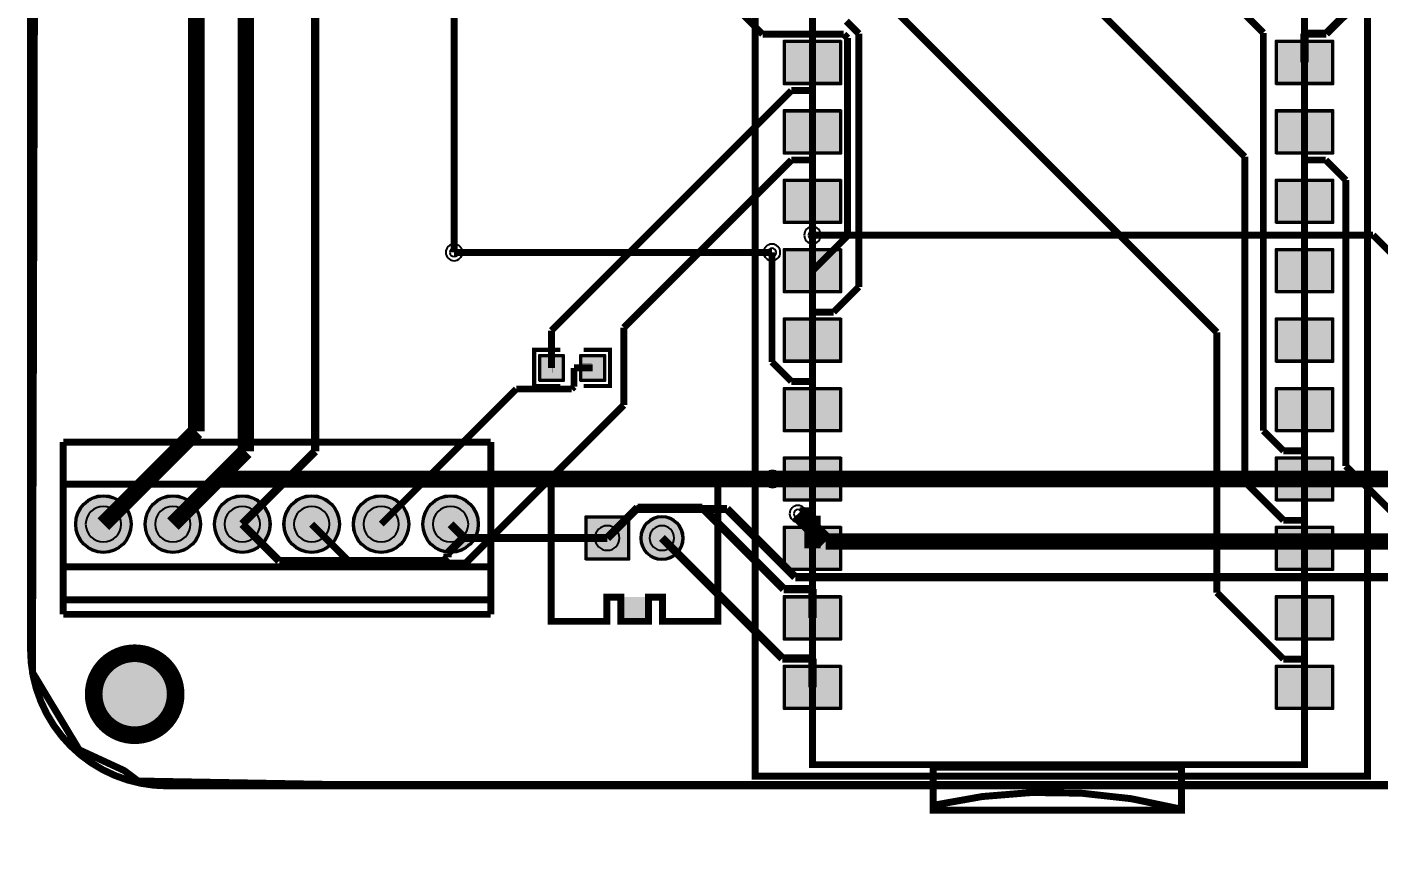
# Model space of a CAD drawing. Header units: millimetres. Extents: x 0 to 83, y -102 to 0.
# Drawn here: x -0.13 to 49.33, y -102.27 to -72.24 of the extents above; entities that cross this region are included whole.
import ezdxf

# ---------------------------------------------------------------- set-up
doc = ezdxf.new("R2010")
doc.units = ezdxf.units.MM
doc.header["$MEASUREMENT"] = 0
for name, color, linetype, true_color in [('Board-Outline-Layer', 7, 'Continuous', 0xff00ff), ('Bottom-Layer', 7, 'Continuous', 0x0000ff), ('Bottom-Paste-Mask-Layer', 7, 'Continuous', 0x800000), ('Bottom-Solder-Mask-Layer', 7, 'Continuous', 0xaa00ff), ('Document-Layer', 7, 'Continuous', 0x6464ff), ('Hole-Layer', 7, 'Continuous', 0x222222), ('Multi-Layer', 7, 'Continuous', 0xc0c0c0), ('Top-Layer', 7, 'Continuous', 0xff0000), ('Top-Paste-Mask-Layer', 7, 'Continuous', 0x808080), ('Top-Silkscreen-Layer', 7, 'Continuous', 0xffcc00), ('Top-Solder-Mask-Layer', 7, 'Continuous', 0x800080)]:
    doc.layers.add(name, color=color, linetype=linetype, true_color=true_color)

msp = doc.modelspace()

# ---------------------------------------------------------------- hatches: boundary and pattern name
at = {"layer": 'Bottom-Layer'}
for points in [[(1.667, -90.424, 1), (3.667, -90.424, 1)], [(4.207, -90.424, 1), (6.207, -90.424, 1)], [(6.747, -90.424, 1), (8.747, -90.424, 1)], [(9.287, -90.424, 1), (11.287, -90.424, 1)], [(11.827, -90.424, 1), (13.827, -90.424, 1)], [(14.367, -90.424, 1), (16.367, -90.424, 1)], [(20.348, -91.682), (20.348, -90.182), (21.848, -90.182), (21.848, -91.682)], [(22.348, -90.932, 1), (23.848, -90.932, 1)]]:
    msp.add_hatch(color=256, dxfattribs=at).paths.add_polyline_path(points)
at = {"layer": 'Bottom-Paste-Mask-Layer'}
for points in [[(1.667, -90.424, 1), (3.667, -90.424, 1)], [(4.207, -90.424, 1), (6.207, -90.424, 1)], [(6.747, -90.424, 1), (8.747, -90.424, 1)], [(9.287, -90.424, 1), (11.287, -90.424, 1)], [(11.827, -90.424, 1), (13.827, -90.424, 1)], [(14.367, -90.424, 1), (16.367, -90.424, 1)], [(20.348, -91.682), (20.348, -90.182), (21.848, -90.182), (21.848, -91.682)], [(22.348, -90.932, 1), (23.848, -90.932, 1)]]:
    msp.add_hatch(color=256, dxfattribs=at).paths.add_polyline_path(points)
at = {"layer": 'Bottom-Solder-Mask-Layer'}
for points in [[(1.616, -90.424, 1), (3.718, -90.424, 1)], [(4.156, -90.424, 1), (6.258, -90.424, 1)], [(6.696, -90.424, 1), (8.798, -90.424, 1)], [(9.236, -90.424, 1), (11.338, -90.424, 1)], [(11.776, -90.424, 1), (13.878, -90.424, 1)], [(14.316, -90.424, 1), (16.418, -90.424, 1)], [(20.298, -91.732), (20.298, -90.132), (21.898, -90.132), (21.898, -91.732)], [(22.298, -90.932, 1), (23.898, -90.932, 1)]]:
    msp.add_hatch(color=256, dxfattribs=at).paths.add_polyline_path(points)
at = {"layer": 'Document-Layer'}
msp.add_hatch(color=256, dxfattribs=at).paths.add_polyline_path([(21.59, -93.091), (21.59, -93.98), (22.606, -93.98), (22.606, -93.091)])
msp.add_hatch(color=256, dxfattribs=at).paths.add_polyline_path([(21.59, -93.091), (21.59, -93.98), (22.606, -93.98), (22.606, -93.091)])
at = {"layer": 'Hole-Layer'}
for points in [[(2.017, -90.424, 1), (3.317, -90.424, 1)], [(4.557, -90.424, 1), (5.857, -90.424, 1)], [(7.097, -90.424, 1), (8.397, -90.424, 1)], [(9.637, -90.424, 1), (10.937, -90.424, 1)], [(12.177, -90.424, 1), (13.477, -90.424, 1)], [(14.717, -90.424, 1), (16.017, -90.424, 1)], [(20.648, -90.932, 1), (21.548, -90.932, 1)], [(22.648, -90.932, 1), (23.548, -90.932, 1)]]:
    msp.add_hatch(color=256, dxfattribs=at).paths.add_polyline_path(points)
at = {"layer": 'Multi-Layer'}
for points in [[(1.667, -90.424, 1), (3.667, -90.424, 1)], [(1.667, -90.424, 1), (3.667, -90.424, 1)], [(1.667, -90.424, 1), (3.667, -90.424, 1)], [(4.207, -90.424, 1), (6.207, -90.424, 1)], [(4.207, -90.424, 1), (6.207, -90.424, 1)], [(4.207, -90.424, 1), (6.207, -90.424, 1)], [(6.747, -90.424, 1), (8.747, -90.424, 1)], [(6.747, -90.424, 1), (8.747, -90.424, 1)], [(6.747, -90.424, 1), (8.747, -90.424, 1)], [(9.287, -90.424, 1), (11.287, -90.424, 1)], [(9.287, -90.424, 1), (11.287, -90.424, 1)], [(9.287, -90.424, 1), (11.287, -90.424, 1)], [(11.827, -90.424, 1), (13.827, -90.424, 1)], [(11.827, -90.424, 1), (13.827, -90.424, 1)], [(11.827, -90.424, 1), (13.827, -90.424, 1)], [(14.367, -90.424, 1), (16.367, -90.424, 1)], [(14.367, -90.424, 1), (16.367, -90.424, 1)], [(14.367, -90.424, 1), (16.367, -90.424, 1)], [(20.348, -91.682), (20.348, -90.182), (21.848, -90.182), (21.848, -91.682)], [(20.348, -91.682), (20.348, -90.182), (21.848, -90.182), (21.848, -91.682)], [(20.348, -91.682), (20.348, -90.182), (21.848, -90.182), (21.848, -91.682)], [(22.348, -90.932, 1), (23.848, -90.932, 1)], [(22.348, -90.932, 1), (23.848, -90.932, 1)], [(22.348, -90.932, 1), (23.848, -90.932, 1)], [(2.31, -96.647, 1), (5.31, -96.647, 1)]]:
    msp.add_hatch(color=256, dxfattribs=at).paths.add_polyline_path(points)
at = {"layer": 'Top-Layer'}
for points in [[(29.609, -72.783), (29.609, -74.283), (27.609, -74.283), (27.609, -72.783)], [(45.609, -74.283), (45.609, -72.783), (47.609, -72.783), (47.609, -74.283)], [(29.609, -75.323), (29.609, -76.823), (27.609, -76.823), (27.609, -75.323)], [(45.609, -76.823), (45.609, -75.323), (47.609, -75.323), (47.609, -76.823)], [(29.609, -77.863), (29.609, -79.363), (27.609, -79.363), (27.609, -77.863)], [(45.609, -79.363), (45.609, -77.863), (47.609, -77.863), (47.609, -79.363)], [(29.609, -80.403), (29.609, -81.903), (27.609, -81.903), (27.609, -80.403)], [(45.609, -81.903), (45.609, -80.403), (47.609, -80.403), (47.609, -81.903)], [(29.609, -82.943), (29.609, -84.443), (27.609, -84.443), (27.609, -82.943)], [(45.609, -84.443), (45.609, -82.943), (47.609, -82.943), (47.609, -84.443)], [(18.655, -85.141), (18.655, -84.277), (19.462, -84.277), (19.462, -85.141)], [(20.162, -85.141), (20.162, -84.277), (20.969, -84.277), (20.969, -85.141)], [(29.609, -85.483), (29.609, -86.983), (27.609, -86.983), (27.609, -85.483)], [(45.609, -86.983), (45.609, -85.483), (47.609, -85.483), (47.609, -86.983)], [(29.609, -88.023), (29.609, -89.523), (27.609, -89.523), (27.609, -88.023)], [(45.609, -89.523), (45.609, -88.023), (47.609, -88.023), (47.609, -89.523)], [(1.667, -90.424, 1), (3.667, -90.424, 1)], [(4.207, -90.424, 1), (6.207, -90.424, 1)], [(6.747, -90.424, 1), (8.747, -90.424, 1)], [(9.287, -90.424, 1), (11.287, -90.424, 1)], [(11.827, -90.424, 1), (13.827, -90.424, 1)], [(14.367, -90.424, 1), (16.367, -90.424, 1)], [(20.348, -91.682), (20.348, -90.182), (21.848, -90.182), (21.848, -91.682)], [(22.348, -90.932, 1), (23.848, -90.932, 1)], [(29.609, -90.563), (29.609, -92.063), (27.609, -92.063), (27.609, -90.563)], [(45.609, -92.063), (45.609, -90.563), (47.609, -90.563), (47.609, -92.063)], [(29.609, -93.103), (29.609, -94.603), (27.609, -94.603), (27.609, -93.103)], [(45.609, -94.603), (45.609, -93.103), (47.609, -93.103), (47.609, -94.603)], [(29.609, -95.643), (29.609, -97.143), (27.609, -97.143), (27.609, -95.643)], [(45.609, -97.143), (45.609, -95.643), (47.609, -95.643), (47.609, -97.143)]]:
    msp.add_hatch(color=256, dxfattribs=at).paths.add_polyline_path(points)
at = {"layer": 'Top-Paste-Mask-Layer'}
for points in [[(29.609, -72.783), (29.609, -74.283), (27.609, -74.283), (27.609, -72.783)], [(45.609, -74.283), (45.609, -72.783), (47.609, -72.783), (47.609, -74.283)], [(29.609, -75.323), (29.609, -76.823), (27.609, -76.823), (27.609, -75.323)], [(45.609, -76.823), (45.609, -75.323), (47.609, -75.323), (47.609, -76.823)], [(29.609, -77.863), (29.609, -79.363), (27.609, -79.363), (27.609, -77.863)], [(45.609, -79.363), (45.609, -77.863), (47.609, -77.863), (47.609, -79.363)], [(29.609, -80.403), (29.609, -81.903), (27.609, -81.903), (27.609, -80.403)], [(45.609, -81.903), (45.609, -80.403), (47.609, -80.403), (47.609, -81.903)], [(29.609, -82.943), (29.609, -84.443), (27.609, -84.443), (27.609, -82.943)], [(45.609, -84.443), (45.609, -82.943), (47.609, -82.943), (47.609, -84.443)], [(18.617, -85.159), (19.417, -85.159), (19.467, -85.109), (19.467, -84.881), (19.097, -84.881), (19.097, -84.551), (19.467, -84.551), (19.467, -84.309), (19.417, -84.259), (18.617, -84.259), (18.567, -84.309), (18.567, -85.109)], [(18.617, -85.159), (19.417, -85.159), (19.467, -85.109), (19.467, -84.881), (19.097, -84.881), (19.097, -84.551), (19.467, -84.551), (19.467, -84.309), (19.417, -84.259), (18.617, -84.259), (18.567, -84.309), (18.567, -85.109)], [(21.007, -84.259), (20.207, -84.259), (20.157, -84.309), (20.157, -84.537), (20.527, -84.537), (20.527, -84.867), (20.157, -84.867), (20.157, -85.109), (20.207, -85.159), (21.007, -85.159), (21.057, -85.109), (21.057, -84.309)], [(21.007, -84.259), (20.207, -84.259), (20.157, -84.309), (20.157, -84.537), (20.527, -84.537), (20.527, -84.867), (20.157, -84.867), (20.157, -85.109), (20.207, -85.159), (21.007, -85.159), (21.057, -85.109), (21.057, -84.309)], [(29.609, -85.483), (29.609, -86.983), (27.609, -86.983), (27.609, -85.483)], [(45.609, -86.983), (45.609, -85.483), (47.609, -85.483), (47.609, -86.983)], [(29.609, -88.023), (29.609, -89.523), (27.609, -89.523), (27.609, -88.023)], [(45.609, -89.523), (45.609, -88.023), (47.609, -88.023), (47.609, -89.523)], [(1.667, -90.424, 1), (3.667, -90.424, 1)], [(4.207, -90.424, 1), (6.207, -90.424, 1)], [(6.747, -90.424, 1), (8.747, -90.424, 1)], [(9.287, -90.424, 1), (11.287, -90.424, 1)], [(11.827, -90.424, 1), (13.827, -90.424, 1)], [(14.367, -90.424, 1), (16.367, -90.424, 1)], [(20.348, -91.682), (20.348, -90.182), (21.848, -90.182), (21.848, -91.682)], [(22.348, -90.932, 1), (23.848, -90.932, 1)], [(29.609, -90.563), (29.609, -92.063), (27.609, -92.063), (27.609, -90.563)], [(45.609, -92.063), (45.609, -90.563), (47.609, -90.563), (47.609, -92.063)], [(29.609, -93.103), (29.609, -94.603), (27.609, -94.603), (27.609, -93.103)], [(45.609, -94.603), (45.609, -93.103), (47.609, -93.103), (47.609, -94.603)], [(29.609, -95.643), (29.609, -97.143), (27.609, -97.143), (27.609, -95.643)], [(45.609, -97.143), (45.609, -95.643), (47.609, -95.643), (47.609, -97.143)]]:
    msp.add_hatch(color=256, dxfattribs=at).paths.add_polyline_path(points)
at = {"layer": 'Top-Solder-Mask-Layer'}
for points in [[(29.66, -72.732), (29.66, -74.334), (27.558, -74.334), (27.558, -72.732)], [(45.558, -74.334), (45.558, -72.732), (47.66, -72.732), (47.66, -74.334)], [(29.66, -75.272), (29.66, -76.874), (27.558, -76.874), (27.558, -75.272)], [(45.558, -76.874), (45.558, -75.272), (47.66, -75.272), (47.66, -76.874)], [(29.66, -77.812), (29.66, -79.414), (27.558, -79.414), (27.558, -77.812)], [(45.558, -79.414), (45.558, -77.812), (47.66, -77.812), (47.66, -79.414)], [(29.66, -80.352), (29.66, -81.954), (27.558, -81.954), (27.558, -80.352)], [(45.558, -81.954), (45.558, -80.352), (47.66, -80.352), (47.66, -81.954)], [(29.66, -82.892), (29.66, -84.494), (27.558, -84.494), (27.558, -82.892)], [(45.558, -84.494), (45.558, -82.892), (47.66, -82.892), (47.66, -84.494)], [(18.605, -85.192), (18.605, -84.226), (19.513, -84.226), (19.513, -85.192)], [(20.111, -85.192), (20.111, -84.226), (21.019, -84.226), (21.019, -85.192)], [(29.66, -85.432), (29.66, -87.034), (27.558, -87.034), (27.558, -85.432)], [(45.558, -87.034), (45.558, -85.432), (47.66, -85.432), (47.66, -87.034)], [(29.66, -87.972), (29.66, -89.574), (27.558, -89.574), (27.558, -87.972)], [(45.558, -89.574), (45.558, -87.972), (47.66, -87.972), (47.66, -89.574)], [(1.616, -90.424, 1), (3.718, -90.424, 1)], [(4.156, -90.424, 1), (6.258, -90.424, 1)], [(6.696, -90.424, 1), (8.798, -90.424, 1)], [(9.236, -90.424, 1), (11.338, -90.424, 1)], [(11.776, -90.424, 1), (13.878, -90.424, 1)], [(14.316, -90.424, 1), (16.418, -90.424, 1)], [(20.298, -91.732), (20.298, -90.132), (21.898, -90.132), (21.898, -91.732)], [(22.298, -90.932, 1), (23.898, -90.932, 1)], [(29.66, -90.512), (29.66, -92.114), (27.558, -92.114), (27.558, -90.512)], [(45.558, -92.114), (45.558, -90.512), (47.66, -90.512), (47.66, -92.114)], [(29.66, -93.052), (29.66, -94.654), (27.558, -94.654), (27.558, -93.052)], [(45.558, -94.654), (45.558, -93.052), (47.66, -93.052), (47.66, -94.654)], [(29.66, -95.592), (29.66, -97.194), (27.558, -97.194), (27.558, -95.592)], [(45.558, -97.194), (45.558, -95.592), (47.66, -95.592), (47.66, -97.194)]]:
    msp.add_hatch(color=256, dxfattribs=at).paths.add_polyline_path(points)

# ---------------------------------------------------------------- linework, layer by layer
at = {"layer": 'Board-Outline-Layer', "const_width": 0.254}
msp.add_lwpolyline([(4.572, -0.254), (74.537, -0.254), (76.563, -0.508), (78.002, -1.001), (79.629, -3.919), (79.629, -95.758), (79.248, -96.901), (78.613, -98.044), (76.87, -99.637), (72.926, -99.949), (11.049, -99.949), (3.937, -99.822), (3.429, -99.441), (1.778, -98.679), (0.072, -95.846), (0.346, -3.173), (2.413, -1.016)], close=True, dxfattribs=at)
for points in [[(0, -95), (0, -5)], [(75, -100), (5, -100)]]:
    msp.add_lwpolyline(points, dxfattribs=at)
msp.add_lwpolyline([(5, -100, -0.414), (0, -95)], format="xyb", dxfattribs=at)
at = {"layer": 'Bottom-Layer'}
for points, const_width in [([(6.065, -68.453), (6.065, -87.026)], 0.6), ([(49.116, -79.85), (28.609, -79.85)], 0.254), ([(60.325, -91.059), (49.116, -79.85)], 0.254), ([(15.494, -80.483), (27.125, -80.483)], 0.254), ([(6.065, -87.026), (2.667, -90.424)], 0.6), ([(5.207, -90.424), (6.858, -88.773)], 0.6), ([(6.858, -88.773), (27.144, -88.773)], 0.6), ([(27.144, -88.773), (52.959, -88.773)], 0.6), ([(21.098, -90.932), (22.162, -89.868)], 0.3), ([(22.162, -89.868), (25.479, -89.868)], 0.3), ([(25.479, -89.868), (27.973, -92.363)], 0.3), ([(29.091, -91.059), (28.075, -90.043)], 0.6), ([(9.098, -91.775), (7.747, -90.424)], 0.3), ([(15.875, -90.932), (15.367, -90.424)], 0.3), ([(15.823, -90.932), (15.254, -91.502)], 0.3), ([(18.487, -90.932), (15.823, -90.932)], 0.3), ([(18.487, -90.932), (15.875, -90.932)], 0.3), ([(21.098, -90.932), (18.487, -90.932)], 0.3), ([(52.705, -91.059), (29.091, -91.059)], 0.6), ([(15.254, -91.641), (15.119, -91.775)], 0.3), ([(15.254, -91.502), (15.254, -91.641)], 0.3), ([(15.119, -91.775), (9.098, -91.775)], 0.3), ([(27.973, -92.363), (56.481, -92.363)], 0.3)]:
    msp.add_lwpolyline(points, dxfattribs=dict(at, const_width=const_width))
for points in [[(1.667, -90.424, 1), (3.667, -90.424), (3.667, -90.424, 1), (1.667, -90.424)], [(6.747, -90.424, 1), (8.747, -90.424), (8.747, -90.424, 1), (6.747, -90.424)], [(9.287, -90.424, 1), (11.287, -90.424), (11.287, -90.424, 1), (9.287, -90.424)], [(11.827, -90.424, 1), (13.827, -90.424), (13.827, -90.424, 1), (11.827, -90.424)], [(14.367, -90.424, 1), (16.367, -90.424), (16.367, -90.424, 1), (14.367, -90.424)], [(22.348, -90.932, 1), (23.848, -90.932), (23.848, -90.932, 1), (22.348, -90.932)]]:
    msp.add_lwpolyline(points, format="xyb", dxfattribs=at)
msp.add_lwpolyline([(4.207, -90.424, 1), (6.207, -90.424, 1)], format="xyb", close=True, dxfattribs=at)
msp.add_lwpolyline([(20.348, -91.682), (20.348, -90.182), (21.848, -90.182), (21.848, -91.682)], close=True, dxfattribs=at)
at = {"layer": 'Bottom-Paste-Mask-Layer'}
for points in [[(1.667, -90.424, 1), (3.667, -90.424), (3.667, -90.424, 1), (1.667, -90.424)], [(6.747, -90.424, 1), (8.747, -90.424), (8.747, -90.424, 1), (6.747, -90.424)], [(9.287, -90.424, 1), (11.287, -90.424), (11.287, -90.424, 1), (9.287, -90.424)], [(11.827, -90.424, 1), (13.827, -90.424), (13.827, -90.424, 1), (11.827, -90.424)], [(14.367, -90.424, 1), (16.367, -90.424), (16.367, -90.424, 1), (14.367, -90.424)], [(22.348, -90.932, 1), (23.848, -90.932), (23.848, -90.932, 1), (22.348, -90.932)]]:
    msp.add_lwpolyline(points, format="xyb", dxfattribs=at)
msp.add_lwpolyline([(4.207, -90.424, 1), (6.207, -90.424, 1)], format="xyb", close=True, dxfattribs=at)
msp.add_lwpolyline([(20.348, -91.682), (20.348, -90.182), (21.848, -90.182), (21.848, -91.682)], close=True, dxfattribs=at)
at = {"layer": 'Bottom-Solder-Mask-Layer'}
for points in [[(1.616, -90.424, 1), (3.718, -90.424, 1)], [(4.156, -90.424, 1), (6.258, -90.424, 1)], [(6.696, -90.424, 1), (8.798, -90.424, 1)], [(9.236, -90.424, 1), (11.338, -90.424, 1)], [(11.776, -90.424, 1), (13.878, -90.424, 1)], [(14.316, -90.424, 1), (16.418, -90.424, 1)]]:
    msp.add_lwpolyline(points, format="xyb", close=True, dxfattribs=at)
msp.add_lwpolyline([(20.298, -91.732), (20.298, -90.132), (21.898, -90.132), (21.898, -91.732)], close=True, dxfattribs=at)
msp.add_lwpolyline([(22.298, -90.932, 1), (23.898, -90.932), (23.898, -90.932, 1), (22.298, -90.932)], format="xyb", dxfattribs=at)
at = {"layer": 'Document-Layer'}
for points, const_width in [([(48.909, -99.643), (26.509, -99.643), (26.509, -46.643), (48.909, -46.643)], 0.254), ([(48.909, -99.643), (26.509, -99.643), (26.509, -46.643), (48.909, -46.643)], 0.254), ([(21.59, -93.091), (21.59, -93.98), (22.606, -93.98), (22.606, -93.091)], 0.00508), ([(21.59, -93.091), (21.59, -93.98), (22.606, -93.98), (22.606, -93.091)], 0.00508)]:
    msp.add_lwpolyline(points, close=True, dxfattribs=dict(at, const_width=const_width))
at = {"layer": 'Hole-Layer'}
for points in [[(28.457, -79.85, 1), (28.762, -79.85), (28.762, -79.85, 1), (28.457, -79.85)], [(26.973, -80.483, 1), (27.278, -80.483), (27.278, -80.483, 1), (26.973, -80.483)], [(26.991, -88.773, 1), (27.296, -88.773), (27.296, -88.773, 1), (26.991, -88.773)], [(27.922, -90.043, 1), (28.227, -90.043), (28.227, -90.043, 1), (27.922, -90.043)], [(20.648, -90.932, 1), (21.548, -90.932), (21.548, -90.932, 1), (20.648, -90.932)], [(22.648, -90.932, 1), (23.548, -90.932), (23.548, -90.932, 1), (22.648, -90.932)]]:
    msp.add_lwpolyline(points, format="xyb", dxfattribs=at)
for points in [[(15.342, -80.483, 1), (15.647, -80.483, 1)], [(2.017, -90.424, 1), (3.317, -90.424, 1)], [(4.557, -90.424, 1), (5.857, -90.424, 1)], [(7.097, -90.424, 1), (8.397, -90.424, 1)], [(9.637, -90.424, 1), (10.937, -90.424, 1)], [(12.177, -90.424, 1), (13.477, -90.424, 1)], [(14.717, -90.424, 1), (16.017, -90.424, 1)]]:
    msp.add_lwpolyline(points, format="xyb", close=True, dxfattribs=at)
at = {"layer": 'Multi-Layer'}
for points in [[(28.304, -79.85, 1), (28.914, -79.85, 1)], [(15.189, -80.483, 1), (15.799, -80.483, 1)], [(26.82, -80.483, 1), (27.43, -80.483, 1)], [(26.839, -88.773, 1), (27.449, -88.773, 1)], [(4.207, -90.424, 1), (6.207, -90.424, 1)], [(4.207, -90.424, 1), (6.207, -90.424, 1)], [(4.207, -90.424, 1), (6.207, -90.424, 1)], [(27.77, -90.043, 1), (28.38, -90.043, 1)]]:
    msp.add_lwpolyline(points, format="xyb", close=True, dxfattribs=at)
for points in [[(1.667, -90.424, 1), (3.667, -90.424), (3.667, -90.424, 1), (1.667, -90.424)], [(1.667, -90.424, 1), (3.667, -90.424), (3.667, -90.424, 1), (1.667, -90.424)], [(1.667, -90.424, 1), (3.667, -90.424), (3.667, -90.424, 1), (1.667, -90.424)], [(6.747, -90.424, 1), (8.747, -90.424), (8.747, -90.424, 1), (6.747, -90.424)], [(6.747, -90.424, 1), (8.747, -90.424), (8.747, -90.424, 1), (6.747, -90.424)], [(6.747, -90.424, 1), (8.747, -90.424), (8.747, -90.424, 1), (6.747, -90.424)], [(9.287, -90.424, 1), (11.287, -90.424), (11.287, -90.424, 1), (9.287, -90.424)], [(9.287, -90.424, 1), (11.287, -90.424), (11.287, -90.424, 1), (9.287, -90.424)], [(9.287, -90.424, 1), (11.287, -90.424), (11.287, -90.424, 1), (9.287, -90.424)], [(11.827, -90.424, 1), (13.827, -90.424), (13.827, -90.424, 1), (11.827, -90.424)], [(11.827, -90.424, 1), (13.827, -90.424), (13.827, -90.424, 1), (11.827, -90.424)], [(11.827, -90.424, 1), (13.827, -90.424), (13.827, -90.424, 1), (11.827, -90.424)], [(14.367, -90.424, 1), (16.367, -90.424), (16.367, -90.424, 1), (14.367, -90.424)], [(14.367, -90.424, 1), (16.367, -90.424), (16.367, -90.424, 1), (14.367, -90.424)], [(14.367, -90.424, 1), (16.367, -90.424), (16.367, -90.424, 1), (14.367, -90.424)], [(22.348, -90.932, 1), (23.848, -90.932), (23.848, -90.932, 1), (22.348, -90.932)], [(22.348, -90.932, 1), (23.848, -90.932), (23.848, -90.932, 1), (22.348, -90.932)], [(22.348, -90.932, 1), (23.848, -90.932), (23.848, -90.932, 1), (22.348, -90.932)]]:
    msp.add_lwpolyline(points, format="xyb", dxfattribs=at)
msp.add_lwpolyline([(20.348, -91.682), (20.348, -90.182), (21.848, -90.182), (21.848, -91.682)], close=True, dxfattribs=at)
msp.add_lwpolyline([(20.348, -91.682), (20.348, -90.182), (21.848, -90.182), (21.848, -91.682)], close=True, dxfattribs=at)
msp.add_lwpolyline([(20.348, -91.682), (20.348, -90.182), (21.848, -90.182), (21.848, -91.682)], close=True, dxfattribs=at)
at = {"layer": 'Multi-Layer', "const_width": 0.645}
msp.add_lwpolyline([(2.31, -96.647, 1), (5.31, -96.647, 1)], format="xyb", close=True, dxfattribs=at)
at = {"layer": 'Top-Layer'}
for points, const_width in [([(45.1, -72.45), (29.877, -57.227)], 0.254), ([(29.518, -62.08), (44.419, -76.981)], 0.254), ([(7.874, -87.757), (7.874, -63.754)], 0.6), ([(10.414, -63.754), (10.414, -87.757)], 0.3), ([(15.494, -80.483), (15.494, -63.754)], 0.254), ([(18.034, -63.754), (26.782, -72.502)], 0.254), ([(47.398, -72.481), (53.529, -66.35)], 0.3), ([(29.636, -69.643), (43.399, -83.405)], 0.254), ([(29.848, -72.024), (30.301, -72.477)], 0.254), ([(26.782, -72.502), (29.75, -72.502)], 0.254), ([(29.75, -72.502), (29.89, -72.643)], 0.254), ([(29.89, -72.643), (29.89, -79.872)], 0.254), ([(30.301, -72.477), (30.301, -81.743)], 0.254), ([(45.1, -87.007), (45.1, -72.45)], 0.254), ([(46.609, -73.533), (46.609, -72.481)], 0.3), ([(46.609, -72.481), (47.398, -72.481)], 0.3), ([(28.609, -73.533), (28.609, -74.562)], 0.254), ([(19.059, -83.341), (27.837, -74.562)], 0.254), ([(27.837, -74.562), (28.609, -74.562)], 0.254), ([(28.609, -76.073), (28.609, -77.102)], 0.254), ([(46.609, -76.073), (46.609, -77.102)], 0.254), ([(27.837, -77.102), (21.702, -83.238)], 0.254), ([(28.609, -77.102), (27.837, -77.102)], 0.254), ([(44.419, -76.981), (44.419, -88.866)], 0.254), ([(47.381, -77.102), (46.609, -77.102)], 0.254), ([(48.118, -77.839), (47.381, -77.102)], 0.254), ([(48.118, -88.296), (48.118, -77.839)], 0.254), ([(28.609, -78.613), (28.609, -79.642)], 0.254), ([(28.609, -79.642), (28.609, -79.85)], 0.254), ([(29.89, -79.872), (28.609, -81.153)], 0.254), ([(27.125, -84.492), (27.125, -80.483)], 0.254), ([(30.301, -81.743), (29.381, -82.664)], 0.254), ([(28.609, -83.693), (28.609, -82.664)], 0.254), ([(29.381, -82.664), (28.609, -82.664)], 0.254), ([(19.059, -84.709), (19.059, -83.341)], 0.254), ([(21.702, -83.238), (21.702, -86.069)], 0.254), ([(43.399, -83.405), (43.399, -92.925)], 0.254), ([(27.837, -85.204), (27.125, -84.492)], 0.254), ([(19.883, -85.392), (19.883, -84.709)], 0.254), ([(20.565, -84.709), (19.883, -84.709)], 0.254), ([(12.827, -90.424), (17.771, -85.48)], 0.254), ([(17.771, -85.48), (19.795, -85.48)], 0.254), ([(19.795, -85.48), (19.883, -85.392)], 0.254), ([(28.609, -85.204), (27.837, -85.204)], 0.254), ([(28.609, -86.233), (28.609, -85.204)], 0.254), ([(21.702, -86.069), (15.918, -91.853)], 0.254), ([(45.837, -87.744), (45.1, -87.007)], 0.254), ([(5.207, -90.424), (7.874, -87.757)], 0.6), ([(10.414, -87.757), (7.747, -90.424)], 0.3), ([(46.609, -87.744), (45.837, -87.744)], 0.254), ([(46.609, -88.773), (46.609, -87.744)], 0.254), ([(27.144, -88.773), (28.609, -88.773)], 0.6), ([(52.231, -92.409), (48.118, -88.296)], 0.254), ([(44.419, -88.866), (45.837, -90.284)], 0.254), ([(21.098, -90.932), (22.207, -89.823)], 0.3), ([(22.207, -89.823), (24.579, -89.823)], 0.3), ([(24.579, -89.823), (27.557, -92.801)], 0.3), ([(28.075, -90.043), (28.142, -90.111)], 0.6), ([(28.142, -90.111), (28.609, -90.111)], 0.6), ([(28.609, -91.313), (28.609, -90.111)], 0.6), ([(11.716, -91.853), (10.287, -90.424)], 0.254), ([(45.837, -90.284), (46.609, -90.284)], 0.254), ([(46.609, -91.313), (46.609, -90.284)], 0.254), ([(27.507, -95.341), (23.098, -90.932)], 0.3), ([(15.918, -91.853), (11.716, -91.853)], 0.254), ([(27.557, -92.801), (28.609, -92.801)], 0.3), ([(28.609, -93.853), (28.609, -92.801)], 0.3), ([(43.399, -92.925), (45.837, -95.364)], 0.254), ([(28.609, -95.341), (27.507, -95.341)], 0.3), ([(28.609, -96.393), (28.609, -95.341)], 0.3), ([(45.837, -95.364), (46.609, -95.364)], 0.254), ([(46.609, -96.393), (46.609, -95.364)], 0.254)]:
    msp.add_lwpolyline(points, dxfattribs=dict(at, const_width=const_width))
for points in [[(29.609, -72.783), (29.609, -74.283), (27.609, -74.283), (27.609, -72.783)], [(45.609, -74.283), (45.609, -72.783), (47.609, -72.783), (47.609, -74.283)], [(29.609, -75.323), (29.609, -76.823), (27.609, -76.823), (27.609, -75.323)], [(45.609, -76.823), (45.609, -75.323), (47.609, -75.323), (47.609, -76.823)], [(29.609, -77.863), (29.609, -79.363), (27.609, -79.363), (27.609, -77.863)], [(45.609, -79.363), (45.609, -77.863), (47.609, -77.863), (47.609, -79.363)], [(29.609, -80.403), (29.609, -81.903), (27.609, -81.903), (27.609, -80.403)], [(45.609, -81.903), (45.609, -80.403), (47.609, -80.403), (47.609, -81.903)], [(29.609, -82.943), (29.609, -84.443), (27.609, -84.443), (27.609, -82.943)], [(45.609, -84.443), (45.609, -82.943), (47.609, -82.943), (47.609, -84.443)], [(18.655, -85.141), (18.655, -84.277), (19.462, -84.277), (19.462, -85.141)], [(20.162, -85.141), (20.162, -84.277), (20.969, -84.277), (20.969, -85.141)], [(29.609, -85.483), (29.609, -86.983), (27.609, -86.983), (27.609, -85.483)], [(45.609, -86.983), (45.609, -85.483), (47.609, -85.483), (47.609, -86.983)], [(29.609, -88.023), (29.609, -89.523), (27.609, -89.523), (27.609, -88.023)], [(45.609, -89.523), (45.609, -88.023), (47.609, -88.023), (47.609, -89.523)], [(20.348, -91.682), (20.348, -90.182), (21.848, -90.182), (21.848, -91.682)], [(29.609, -90.563), (29.609, -92.063), (27.609, -92.063), (27.609, -90.563)], [(45.609, -92.063), (45.609, -90.563), (47.609, -90.563), (47.609, -92.063)], [(29.609, -93.103), (29.609, -94.603), (27.609, -94.603), (27.609, -93.103)], [(45.609, -94.603), (45.609, -93.103), (47.609, -93.103), (47.609, -94.603)], [(29.609, -95.643), (29.609, -97.143), (27.609, -97.143), (27.609, -95.643)], [(45.609, -97.143), (45.609, -95.643), (47.609, -95.643), (47.609, -97.143)]]:
    msp.add_lwpolyline(points, close=True, dxfattribs=at)
for points in [[(1.667, -90.424, 1), (3.667, -90.424), (3.667, -90.424, 1), (1.667, -90.424)], [(6.747, -90.424, 1), (8.747, -90.424), (8.747, -90.424, 1), (6.747, -90.424)], [(9.287, -90.424, 1), (11.287, -90.424), (11.287, -90.424, 1), (9.287, -90.424)], [(11.827, -90.424, 1), (13.827, -90.424), (13.827, -90.424, 1), (11.827, -90.424)], [(14.367, -90.424, 1), (16.367, -90.424), (16.367, -90.424, 1), (14.367, -90.424)], [(22.348, -90.932, 1), (23.848, -90.932), (23.848, -90.932, 1), (22.348, -90.932)]]:
    msp.add_lwpolyline(points, format="xyb", dxfattribs=at)
msp.add_lwpolyline([(4.207, -90.424, 1), (6.207, -90.424, 1)], format="xyb", close=True, dxfattribs=at)
at = {"layer": 'Top-Paste-Mask-Layer'}
for points in [[(29.609, -72.783), (29.609, -74.283), (27.609, -74.283), (27.609, -72.783)], [(45.609, -74.283), (45.609, -72.783), (47.609, -72.783), (47.609, -74.283)], [(29.609, -75.323), (29.609, -76.823), (27.609, -76.823), (27.609, -75.323)], [(45.609, -76.823), (45.609, -75.323), (47.609, -75.323), (47.609, -76.823)], [(29.609, -77.863), (29.609, -79.363), (27.609, -79.363), (27.609, -77.863)], [(45.609, -79.363), (45.609, -77.863), (47.609, -77.863), (47.609, -79.363)], [(29.609, -80.403), (29.609, -81.903), (27.609, -81.903), (27.609, -80.403)], [(45.609, -81.903), (45.609, -80.403), (47.609, -80.403), (47.609, -81.903)], [(29.609, -82.943), (29.609, -84.443), (27.609, -84.443), (27.609, -82.943)], [(45.609, -84.443), (45.609, -82.943), (47.609, -82.943), (47.609, -84.443)], [(29.609, -85.483), (29.609, -86.983), (27.609, -86.983), (27.609, -85.483)], [(45.609, -86.983), (45.609, -85.483), (47.609, -85.483), (47.609, -86.983)], [(29.609, -88.023), (29.609, -89.523), (27.609, -89.523), (27.609, -88.023)], [(45.609, -89.523), (45.609, -88.023), (47.609, -88.023), (47.609, -89.523)], [(20.348, -91.682), (20.348, -90.182), (21.848, -90.182), (21.848, -91.682)], [(29.609, -90.563), (29.609, -92.063), (27.609, -92.063), (27.609, -90.563)], [(45.609, -92.063), (45.609, -90.563), (47.609, -90.563), (47.609, -92.063)], [(29.609, -93.103), (29.609, -94.603), (27.609, -94.603), (27.609, -93.103)], [(45.609, -94.603), (45.609, -93.103), (47.609, -93.103), (47.609, -94.603)], [(29.609, -95.643), (29.609, -97.143), (27.609, -97.143), (27.609, -95.643)], [(45.609, -97.143), (45.609, -95.643), (47.609, -95.643), (47.609, -97.143)]]:
    msp.add_lwpolyline(points, close=True, dxfattribs=at)
at = {"layer": 'Top-Paste-Mask-Layer', "const_width": 0.00508}
for points in [[(18.617, -85.159), (19.417, -85.159), (19.467, -85.109), (19.467, -84.881), (19.097, -84.881), (19.097, -84.551), (19.467, -84.551), (19.467, -84.309), (19.417, -84.259), (18.617, -84.259), (18.567, -84.309), (18.567, -85.109)], [(18.617, -85.159), (19.417, -85.159), (19.467, -85.109), (19.467, -84.881), (19.097, -84.881), (19.097, -84.551), (19.467, -84.551), (19.467, -84.309), (19.417, -84.259), (18.617, -84.259), (18.567, -84.309), (18.567, -85.109)], [(21.007, -84.259), (20.207, -84.259), (20.157, -84.309), (20.157, -84.537), (20.527, -84.537), (20.527, -84.867), (20.157, -84.867), (20.157, -85.109), (20.207, -85.159), (21.007, -85.159), (21.057, -85.109), (21.057, -84.309)], [(21.007, -84.259), (20.207, -84.259), (20.157, -84.309), (20.157, -84.537), (20.527, -84.537), (20.527, -84.867), (20.157, -84.867), (20.157, -85.109), (20.207, -85.159), (21.007, -85.159), (21.057, -85.109), (21.057, -84.309)]]:
    msp.add_lwpolyline(points, close=True, dxfattribs=at)
at = {"layer": 'Top-Paste-Mask-Layer'}
for points in [[(1.667, -90.424, 1), (3.667, -90.424), (3.667, -90.424, 1), (1.667, -90.424)], [(6.747, -90.424, 1), (8.747, -90.424), (8.747, -90.424, 1), (6.747, -90.424)], [(9.287, -90.424, 1), (11.287, -90.424), (11.287, -90.424, 1), (9.287, -90.424)], [(11.827, -90.424, 1), (13.827, -90.424), (13.827, -90.424, 1), (11.827, -90.424)], [(14.367, -90.424, 1), (16.367, -90.424), (16.367, -90.424, 1), (14.367, -90.424)], [(22.348, -90.932, 1), (23.848, -90.932), (23.848, -90.932, 1), (22.348, -90.932)]]:
    msp.add_lwpolyline(points, format="xyb", dxfattribs=at)
msp.add_lwpolyline([(4.207, -90.424, 1), (6.207, -90.424, 1)], format="xyb", close=True, dxfattribs=at)
at = {"layer": 'Top-Silkscreen-Layer', "const_width": 0.254}
for points in [[(46.609, -99.224), (28.609, -99.224), (28.609, -47.224), (46.609, -47.224)], [(46.609, -99.224), (28.609, -99.224), (28.609, -47.224), (46.609, -47.224)], [(19.051, -93.98), (19.051, -88.773), (25.147, -88.773), (25.147, -93.98), (23.115, -93.98), (23.115, -93.091), (22.607, -93.091), (22.607, -93.98), (21.591, -93.98), (21.591, -93.091), (21.083, -93.091), (21.083, -93.98)], [(19.051, -93.98), (19.051, -88.773), (25.147, -88.773), (25.147, -93.98), (23.115, -93.98), (23.115, -93.091), (22.607, -93.091), (22.607, -93.98), (21.591, -93.98), (21.591, -93.091), (21.083, -93.091), (21.083, -93.98)], [(42.109, -100.893), (33.02, -100.893), (33.02, -99.314), (42.109, -99.314)], [(42.109, -100.893), (33.02, -100.893), (33.02, -99.314), (42.109, -99.314)]]:
    msp.add_lwpolyline(points, close=True, dxfattribs=at)
at = {"layer": 'Top-Silkscreen-Layer'}
for points, const_width in [([(19.386, -85.37), (18.427, -85.37), (18.427, -84.049), (19.386, -84.049)], 0.152), ([(19.386, -85.37), (18.427, -85.37), (18.427, -84.049), (19.386, -84.049)], 0.152), ([(20.238, -85.37), (21.197, -85.37), (21.197, -84.049), (20.238, -84.049)], 0.152), ([(20.238, -85.37), (21.197, -85.37), (21.197, -84.049), (20.238, -84.049)], 0.152), ([(1.197, -87.424), (16.837, -87.424)], 0.254), ([(1.197, -87.424), (1.197, -93.724)], 0.254), ([(1.197, -87.424), (16.837, -87.424)], 0.254), ([(1.197, -87.424), (1.197, -93.724)], 0.254), ([(16.837, -87.424), (16.837, -93.724)], 0.254), ([(16.837, -87.424), (16.837, -93.724)], 0.254), ([(1.197, -88.966), (16.837, -88.966)], 0.254), ([(1.197, -88.966), (16.837, -88.966)], 0.254), ([(1.197, -91.986), (16.837, -91.986)], 0.254), ([(1.197, -91.986), (16.837, -91.986)], 0.254), ([(1.197, -93.194), (16.837, -93.194)], 0.254), ([(1.197, -93.194), (16.837, -93.194)], 0.254), ([(1.197, -93.724), (16.837, -93.724)], 0.254), ([(1.197, -93.724), (16.837, -93.724)], 0.254)]:
    msp.add_lwpolyline(points, dxfattribs=dict(at, const_width=const_width))
at = {"layer": 'Top-Silkscreen-Layer', "const_width": 0.254}
msp.add_lwpolyline([(42.037, -100.838, 0.12), (33.02, -100.711)], format="xyb", dxfattribs=at)
msp.add_lwpolyline([(42.037, -100.838, 0.12), (33.02, -100.711)], format="xyb", dxfattribs=at)
at = {"layer": 'Top-Solder-Mask-Layer'}
for points in [[(29.66, -72.732), (29.66, -74.334), (27.558, -74.334), (27.558, -72.732)], [(45.558, -74.334), (45.558, -72.732), (47.66, -72.732), (47.66, -74.334)], [(29.66, -75.272), (29.66, -76.874), (27.558, -76.874), (27.558, -75.272)], [(45.558, -76.874), (45.558, -75.272), (47.66, -75.272), (47.66, -76.874)], [(29.66, -77.812), (29.66, -79.414), (27.558, -79.414), (27.558, -77.812)], [(45.558, -79.414), (45.558, -77.812), (47.66, -77.812), (47.66, -79.414)], [(29.66, -80.352), (29.66, -81.954), (27.558, -81.954), (27.558, -80.352)], [(45.558, -81.954), (45.558, -80.352), (47.66, -80.352), (47.66, -81.954)], [(29.66, -82.892), (29.66, -84.494), (27.558, -84.494), (27.558, -82.892)], [(45.558, -84.494), (45.558, -82.892), (47.66, -82.892), (47.66, -84.494)], [(18.605, -85.192), (18.605, -84.226), (19.513, -84.226), (19.513, -85.192)], [(20.111, -85.192), (20.111, -84.226), (21.019, -84.226), (21.019, -85.192)], [(29.66, -85.432), (29.66, -87.034), (27.558, -87.034), (27.558, -85.432)], [(45.558, -87.034), (45.558, -85.432), (47.66, -85.432), (47.66, -87.034)], [(29.66, -87.972), (29.66, -89.574), (27.558, -89.574), (27.558, -87.972)], [(45.558, -89.574), (45.558, -87.972), (47.66, -87.972), (47.66, -89.574)], [(20.298, -91.732), (20.298, -90.132), (21.898, -90.132), (21.898, -91.732)], [(29.66, -90.512), (29.66, -92.114), (27.558, -92.114), (27.558, -90.512)], [(45.558, -92.114), (45.558, -90.512), (47.66, -90.512), (47.66, -92.114)], [(29.66, -93.052), (29.66, -94.654), (27.558, -94.654), (27.558, -93.052)], [(45.558, -94.654), (45.558, -93.052), (47.66, -93.052), (47.66, -94.654)], [(29.66, -95.592), (29.66, -97.194), (27.558, -97.194), (27.558, -95.592)], [(45.558, -97.194), (45.558, -95.592), (47.66, -95.592), (47.66, -97.194)]]:
    msp.add_lwpolyline(points, close=True, dxfattribs=at)
for points in [[(1.616, -90.424, 1), (3.718, -90.424, 1)], [(4.156, -90.424, 1), (6.258, -90.424, 1)], [(6.696, -90.424, 1), (8.798, -90.424, 1)], [(9.236, -90.424, 1), (11.338, -90.424, 1)], [(11.776, -90.424, 1), (13.878, -90.424, 1)], [(14.316, -90.424, 1), (16.418, -90.424, 1)]]:
    msp.add_lwpolyline(points, format="xyb", close=True, dxfattribs=at)
msp.add_lwpolyline([(22.298, -90.932, 1), (23.898, -90.932), (23.898, -90.932, 1), (22.298, -90.932)], format="xyb", dxfattribs=at)

doc.saveas('drawing.dxf')
